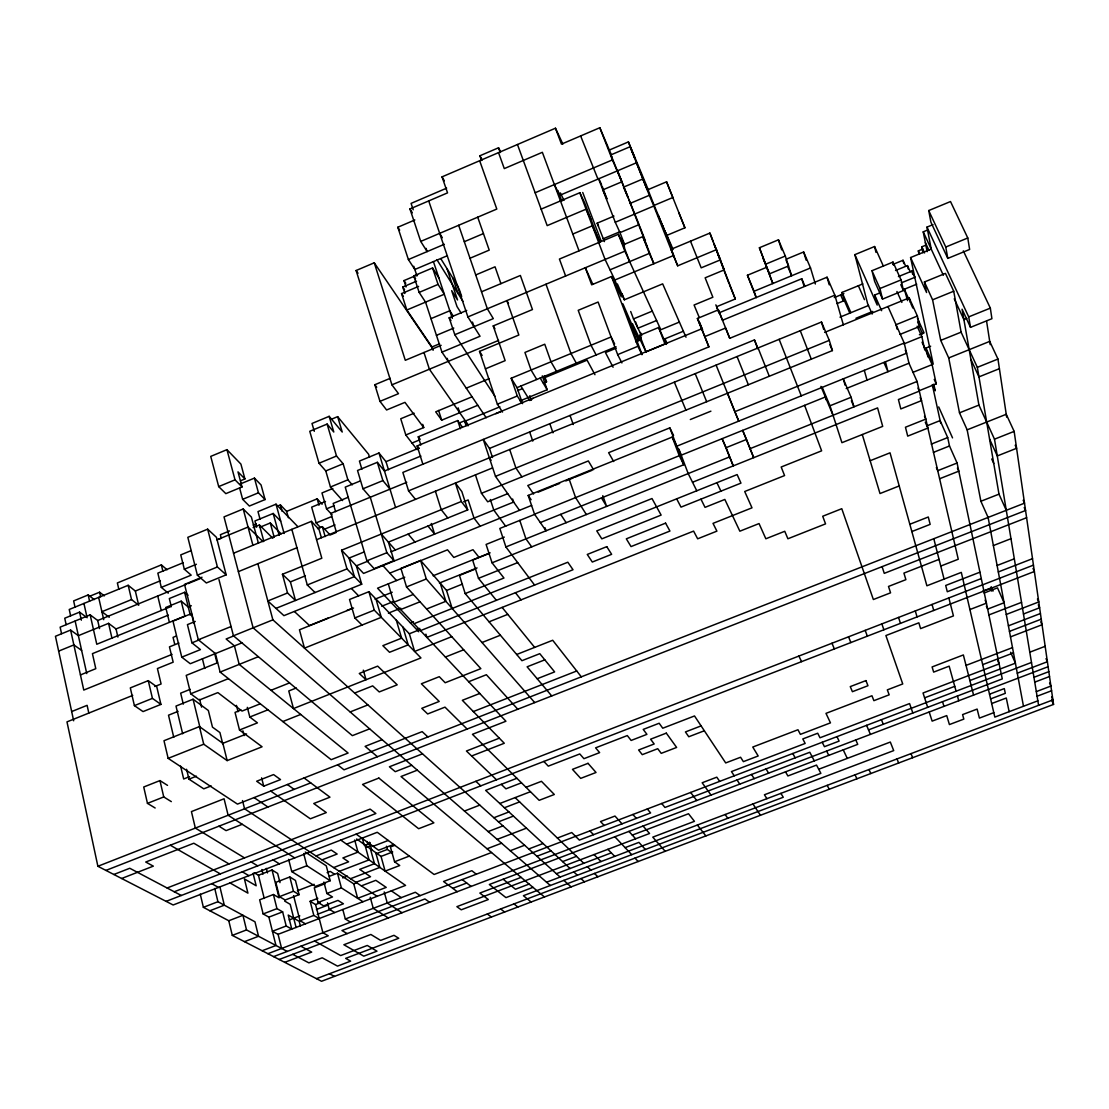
<?xml version="1.0" encoding="UTF-8"?>
<svg xmlns="http://www.w3.org/2000/svg" width="1109" height="1109" viewBox="0 0 1109 1109"><rect width="100%" height="100%" fill="white"/><g stroke="black" fill="none" stroke-linecap="round" stroke-linejoin="round"><path stroke-width="1.5" d="M481.583 160.5L479.906 155.773L498.537 147.774L500.644 151.822M426.05 248.361L427.131 251.604L420.727 241.415L409.942 208.949L447.537 192.869L442.047 176.858L555.457 128.214L562.859 144.045M446.65 188.156L411.079 203.391L413.2 209.767M611.336 154.733L599.83 127.729L561.473 144.128L555.457 128.214M447.398 255.694L414.835 269.487L408.389 259.548L397.812 227.248L414.835 219.984M609.479 149.978L628.401 141.91L648.529 190.332M624.561 244.479L620 232.627L639.075 224.614L610.907 154.886L630.092 146.721L634.681 157.741L628.401 141.91M420.727 241.415L496.804 209.06L479.656 160.722M535.134 192.758L612.39 159.918L599.83 127.729M390.188 378.321L374.828 384.726L379.971 401.361L398.491 393.667L391.907 384.823L356.114 270.513L374.26 262.805L433.328 349.571M408.389 259.548L444.349 244.285M464.311 241.693L483.441 233.583M541.137 209.13L579.841 192.716L584.928 203.474L599.664 242.427M486.186 417.719L441.964 352.135L425.551 302.133L419.147 292.402L413.74 275.905L432.565 267.948L438.845 277.846M406.046 286.968L403.981 280.591L417.608 274.824M469.994 258.258L489.221 250.121L477.716 217.184M404.868 293.483L402.775 287.009L416.568 281.187M433.037 350.194L431.983 346.965L406.837 310.007L401.541 293.608L418.62 286.399M666.551 181.821L647.961 189.681L654.171 205.359L666.689 235.441L684.918 227.802L666.551 181.821L672.858 197.499L654.171 205.359M419.147 292.402L438.055 284.417L444.307 294.232L406.837 310.007M629.884 203.502L649.333 195.295L630.092 146.721M604.419 241.596L597.169 223.172L613.956 216.103M475.733 274.949L495.044 266.812L500.908 283.641M572.785 234.054L592.345 225.806L600.191 242.289M620 232.627L615.273 222.244L653.797 206.024L649.333 195.295M603.102 238.809L619.959 231.712M481.514 291.792L520.371 275.476L532.459 309.55L493.228 325.921L505.149 360.647L485.437 368.84M624.561 247.792L618.392 234.29L559.421 259.062L565.632 276.002M430.971 318.657L449.824 310.742L453.318 316.19M494.974 396.37L454.801 334.71L449.173 317.812L466.723 310.451M647.365 247.057L642.79 236.619L623.203 244.826L629.662 261.613M428.712 200.909L467.901 316.924L624.88 251.175L660.839 329.733L679.387 322.067M436.447 335.334L453.803 328.07M454.801 334.71L493.311 318.616L487.35 308.787L458.669 225.279M610.033 269.82L649.333 253.393L642.79 236.619M431.983 346.965L439.538 343.818M441.146 345.329L405.298 360.3L374.26 262.805M716.636 249.594L677.696 265.813L671.139 249.262L709.899 233.07L735.309 299L716.622 306.708L719.089 312.904M579.841 192.716L605.084 259.478L614.885 279.995L621.262 296.824L611.53 276.529L591.679 284.819L585.33 267.74L592.747 284.181M441.964 352.135L480.045 336.249L467.901 316.924M614.885 279.995L673.426 255.569L653.797 206.024M244.923 478.949L240.903 464.089L226.943 449.658L210.738 456.395L218.695 486.601L225.834 493.644L242.039 486.934L237.991 471.879L244.923 478.949L240.542 480.765M391.907 384.823L498.606 340.394M502.516 412.063L497.373 404.203L479.532 351.387L518.846 335.015L506.841 300.622L508.49 303.45M331.536 419.202L337.649 416.651L342.224 432.039L329.165 416.332L312.003 423.472L314.291 431.318M617.38 283.946L624.353 299.79L662.669 283.862L686.014 337.219M329.165 416.332L333.795 432.025L327.113 424.068L309.758 431.29L319.004 463.243L325.783 470.937L330.454 487.003L342.584 500.575M759.402 247.751L772.821 283.516L759.402 247.751L778.449 239.835L785.324 256.027L791.646 275.739L787.944 267.019M218.695 486.601L235.025 479.837L242.039 486.934M466.251 388.164L489.263 378.626M630.688 311.504L633.502 318.893L652.314 311.102M766.18 263.956L785.324 256.027M240.279 483.968L254.446 478.104L261.072 484.966L265.079 499.563L249.373 506.037L242.649 499.327L239.586 487.891M414.128 413.213L400.737 418.758L405.811 434.978L417.081 449.63M756.13 297.531L747.438 275.254L766.125 267.519M786.433 259.104L803.651 251.979L810.527 267.962L815.365 284.001M521.452 402.609L517.293 395.996L511.194 378.252L611.087 336.942L614.636 343.942M472.074 396.786L435.698 411.827L441.715 420.159L477.799 405.27M656.611 320.501L637.952 328.209L635.499 321.735M928.718 210.558L950.51 201.547L967.783 237.991L969.626 249.456L947.807 258.397L930.908 222.174L928.718 210.558L945.769 247.03L947.807 258.397M319.004 463.243L336.512 456.021L343.152 463.77L347.893 479.823L352.246 484.841M242.649 499.327L258.452 492.798L265.079 499.563M658.635 327.515L664.998 344.053L646.02 351.872L639.727 335.32L658.635 327.515L666.384 344.414M511.194 378.252L517.044 387.623L616.063 346.743M405.811 434.978L423.735 427.575L422.709 424.331M544.394 377.781L587.091 360.162L594.951 374.703M616.202 348.157L605.459 352.579L613.083 367.245M756.31 297.572L754.051 291.265L810.527 267.962M517.681 390.604L522.478 388.621M635.845 341.849L638.853 340.602L632.393 323.578L646.02 351.872M325.783 470.937L343.152 463.77M415.473 499.355L408.556 490.857L402.858 472.42L708.887 346.867L697.395 318.477L718.341 309.841L729.736 338.314L834.841 295.188L827.051 277.208L722.472 320.251L718.341 309.841M543.396 383.09L546.543 381.787L544.408 375.715M872.173 314.041L867.654 303.755L854.873 254.64L874.571 246.531L883.416 266.229M258.425 543.23L251.383 517.057L243.204 508.976L224.018 516.891L253.129 627.833L550.341 885.495M388.497 469.786L386.001 461.663L378.987 453.013L359.441 461.067L361.894 469.246M420.824 445L418.245 436.821L457.712 420.561L462.231 426.979M497.373 404.203L517.293 395.996M596.157 354.963L591 345.246L578.205 310.312L598.098 302.036L617.658 354.617L637.897 346.285L641.972 354.658M719.381 312.696L801.752 278.733L804.898 286.122M930.659 346.202L925.987 348.087L933.237 364.182L910.586 257.551L931.227 249.068L926.985 227.109L933.002 224.628M458.572 423.278L464.519 420.838L468.026 425.856M927.152 251.701L923.229 231.836L927.983 229.882M411.993 443.032L419.41 439.982M465.503 420.99L499.882 406.823M683.394 331.231L664.998 338.8L667.036 343.263M207.66 529.159L187.823 537.324L197.374 575.155L206.329 582.96L226.181 574.85L216.449 537.324L207.66 529.159L217.406 566.962L226.181 574.85M520.107 400.876L547.167 389.744L542.287 375.854M420.879 456.049L384.476 471.006L377.337 462.314L357.528 470.479L362.99 488.778L370.267 497.234L386.861 552.712L393.958 560.627L374.163 568.64L366.899 560.807L345.232 487.128L360.314 480.932M422.876 464.2L417.136 445.943L701.734 328.791L697.395 318.477M297.808 526.623L276.016 504.179L257.995 511.596L260.074 519.289M495.82 413.699L502.017 411.148M529.977 399.642L533.082 398.367M277.319 506.189L280.383 504.928L286.621 511.388L288.395 517.737M386.001 461.663L418.925 448.119M330.454 487.003L347.893 479.823M229.549 530.934L220.358 534.718L221.19 537.907M332.825 488.473L321.97 492.951L326.531 508.823L332.021 514.784M280.688 521.091L273.188 513.467L254.931 520.967L256.609 527.219M922.951 252.741L921.759 246.85L926.362 244.95M704.603 336.679L725.646 328.028L729.736 338.314M919.014 254.238L918.321 250.884L922.827 249.04M216.92 539.847L248.042 527.052L263.083 541.691M871.979 270.707L892.995 262.071L901.049 279.898L903.447 290.544L882.528 299.097L874.641 281.381L871.979 270.707L879.936 288.534L882.528 299.097M191.275 550.563L180.753 554.888L184.33 569.222L191.192 575.155L161.304 587.382L157.838 573.131L183.137 562.748M218.39 539.418L221.412 538.184M253.185 525.125L256.221 523.878M286.621 511.388L317.16 498.842L322.123 504.248M94.293 599.609L88.179 594.937L73.638 600.912L75.024 607.191M167.071 569.749L161.359 564.883L117.36 582.946L118.815 589.226M892.717 264.51L903.031 260.268L905.803 266.368M253.115 527.565L259.409 524.973L272.828 538.239M90.037 596.115L99.588 592.206L104.343 595.88M259.492 527.413L270.277 522.991L281.104 533.845M325.492 501.462L311.657 507.146L316.148 522.921L320.543 527.579M945.769 247.03L967.783 237.991M362.99 488.778L382.896 480.599L390.008 489.152M128.187 585.289L131.541 599.567L138.694 605.223L135.34 591.042L128.187 585.289L69.229 609.479L70.629 615.828M849.716 312.89L844.365 300.581L842.078 292.416L862.816 283.904M895.531 270.485L907.453 265.592L910.267 271.774M834.287 297.559L843.866 293.622M348.101 497.317L333.199 503.431L335.583 511.637M326.531 508.823L334.322 505.635M85.864 616.812L79.571 612.14L64.738 618.226L66.138 624.658M184.33 569.222L196.404 564.273M898.415 276.598L911.972 271.04L914.828 277.292M135.34 591.042L160.375 580.783M837.032 303.589L844.365 300.581M233.555 553.225L311.366 521.355L319.018 529.423L321.374 537.713M406.753 482.304L330.939 513.342L336.235 531.696M519.497 510.334L495.501 476.371L483.261 439.427L489.485 448.424L754.453 339.922L758.14 348.961M879.936 288.534L901.049 279.898M99.547 628.595L97.717 620.513L90.162 614.871L60.136 627.153L61.549 633.669M901.354 282.85L915.077 277.236M316.148 522.921L331.577 516.614M854.873 254.64L877.205 305.072L874.682 295.036L879.34 293.136M131.541 599.567L101.903 611.697L109.25 617.256M197.374 575.155L217.406 566.962M408.556 490.857L821.464 322.026L829.282 340.366L832.402 350.583L481.472 493.311L475.442 474.888M317.562 528.646L322.345 526.692L329.11 533.886M117.901 637.093L116.029 628.955L108.571 623.341L78.379 635.665L70.602 630.078L55.45 636.275L73.665 720.795M907.55 300.608L904.348 289.241L916.699 284.195M202.004 577.248L184.524 584.388L198.317 639.782L215.437 653.561L220.109 672.068L331.161 759.693L348.115 753.039L239.197 664.402L234.443 645.895L226.125 638.992L234.138 635.762M910.586 257.551L926.583 292.526L924.421 281.977L945.45 273.382L953.726 291.21L961.101 332.159L977.334 367.342L998.987 494.157L1006.279 510.306M97.717 620.513L186.423 584.263M187.934 583.639L200.05 578.69M839.998 317.146L868.541 305.474M324.285 529.284L335.001 524.904M188.086 595.228L184.607 592.303L169.33 598.541L171.327 606.72M855.94 318.269L872.686 311.435M238.38 571.634L296.949 547.735M316.564 539.723L492.451 467.943M824.639 332.381L909.172 297.877L917.379 316.023L919.638 326.434L900.023 334.405M329.969 535.051L336.166 532.514M58.652 651.122L73.859 644.925L81.636 650.428M191.33 605.764L188.253 607.011L181.197 601.161L165.768 607.455L169.4 622.357M116.029 628.955L170.342 606.817M495.501 476.371L829.282 340.366M1023.482 706.253L988.105 517.432L980.883 501.268L967.159 429.835L959.493 412.839L948.708 357.93L940.723 340.394L932.586 299.818L953.726 291.21M168.346 615.121L96.774 644.26L90.162 614.871M282.435 574.268L290.392 581.892L295.493 600.468L287.536 592.982L282.435 574.268L321.818 558.243L311.366 521.355M287.536 592.982L267.823 600.967L283.932 615.647L361.714 584.221L346.978 568.889L341.586 550.203L461.316 501.504L467.735 509.904L388.4 542.107L393.958 560.627M917.379 316.023L896.044 324.701L897.098 329.123M463.617 501.795L468.15 499.951L474.028 518.139L480.197 526.221M290.392 581.892L305.391 575.807M364.154 551.949L349.044 558.09L354.409 576.625L275.961 608.37M507.714 493.671L487.697 501.795L481.472 493.311M673.565 435.449L669.822 427.852L608.619 452.694L613.679 461.538M690.325 419.535L710.897 411.176M195.267 621.456L187.435 624.63L191.94 642.846L200.438 649.611L181.765 657.152L172.976 621.137L191.469 613.61L193.909 623.383M80.444 674.924L95.79 668.685L92.435 653.645L184.884 616.063L181.197 601.161M176.151 636.109L173.046 637.37L174.681 644.093M919.389 334.766L924.06 332.88L917.448 318.228M291.833 529.353L307.29 584.97L346.978 568.889M366.899 560.807L386.861 552.712M544.99 527.718L546.03 530.795L534.524 514.188L528.189 495.432L672.22 437.057L681.217 455.189L825.359 396.98L826.385 400.113M727.49 393.251L734.796 411.702L904.209 343.028L887.949 306.541M990.337 308.122L991.917 318.699L970.5 327.363L968.711 316.883L990.337 308.122L963.333 250.856M368.354 560.96L356.363 565.826L361.714 584.221M390.867 551.838L513.661 502.072L512.649 499.05M538.156 492.146L553.502 485.922M555.041 485.298L559.657 483.427M565.812 480.932L573.505 477.813M575.058 477.189L592.026 470.313M903.918 343.915L921.856 336.651L917.157 326.198M966.923 318.38L963.901 319.614L954.253 298.778M178.896 643.054L169.455 646.866L173.17 662.184L157.423 668.547L161.096 683.99L154.789 686.526M198.317 639.782L231.074 626.53M676.767 446.206L906.607 353.216L905.263 350.181M191.94 642.846L199.8 639.657M531.627 505.413L363.558 573.422L341.586 550.203M940.723 340.394L961.101 332.159M172.047 654.379L83.771 690.075L70.602 630.078M218.958 579.55L233.445 635.79L272.883 619.848L560.142 877.067M534.524 514.188L679.276 455.716L683.768 464.726L540.333 522.561M452.153 608.467L446.553 590.459L420.602 560.447L400.917 568.39L406.518 586.938L480.849 668.644L445.18 682.742L439.275 676.684L421.365 683.768L439.219 701.442L421.767 708.318L427.672 713.96L444.986 707.14L467.125 729.057M535.148 514.188L499.826 528.452L505.898 546.945L534.593 585.081M846.181 388.566L908.964 363.211L904.209 343.028M389.772 573.145L447.523 549.814L453.803 557.453L472.988 549.717L479.005 557.314M71.683 711.562L87.112 705.338L88.803 713.018M148.273 680.649L130.308 687.899L134.397 705.629L143.033 711.59L160.93 704.409L156.771 686.804L148.273 680.649L152.432 698.379L160.93 704.409M214.966 653.755L190.263 663.723L181.765 657.152M215.437 653.561L242.386 642.693M451.751 636.663L414.627 651.44L409.346 633.78L368.895 591.693L349.529 599.498L354.825 617.935L362.019 625.06M404.757 577.221L377.545 588.2L418.772 631.756M504.29 537.103L486.102 544.436L492.049 562.804L503.957 578.025L465.184 593.565L459.473 575.432L475.539 568.972M726.132 447.662L733.257 465.891L722.125 438.665L726.132 447.662L746.482 439.455L753.704 457.67L742.656 430.375L746.482 439.455M692.515 482.263L877.579 407.904L882.695 426.369L841.925 442.685L829.976 405.783L851.088 397.272L843.242 378.862L845.197 385.336M912.873 372.374L932.114 364.611L922.036 342.224M948.708 357.93L989.713 341.392L997.961 359.053L1006.667 417.15M132.733 695.398L66.984 721.876L97.883 866.281L173.156 904.986L1034.378 571.495L1033.006 568.46M328.153 618.032L309.508 625.531L294.495 611.613M346.84 610.505L351.525 608.619M374.967 599.193L392.212 592.248M433.12 575.779L490.136 552.837M217.503 662.794L186.215 675.381L190.706 693.777L199.19 700.084L217.877 692.598L242.025 711.077L260.31 703.785M353.549 608.023L299.458 629.801L304.476 648.141L381.302 617.325L375.937 599.012M489.138 553.46L472.642 560.1L478.478 578.343L496.375 600.329M406.518 586.938L426.286 578.981L534.732 702.593M505.898 546.945L729.292 457.033M749.934 448.729L917.074 381.454L908.964 363.211M134.397 705.629L152.432 698.379M381.746 606.221L394.18 601.23M439.414 583.043L477.064 567.919M918.904 390.825L936.232 383.853L932.114 364.611M977.334 367.342L997.961 359.053M220.109 672.068L258.342 656.708M354.825 617.935L374.274 610.13L420.949 657.914L293.469 708.568L288.77 690.976L296.269 687.982M388.302 583.861L393.778 602.284L413.324 594.438M492.049 562.804L651.995 498.537L661.13 515.089L601.813 538.849L596.753 530.892L737.138 474.583L740.964 483.122L681.009 507.132L676.656 498.842M190.193 689.341L180.656 693.167L183.304 704.118M388.4 613.138L400.723 608.189M446.553 590.459L462.439 584.083M999.403 368.673L978.956 376.88L970.874 359.33M190.706 693.777L228.426 678.639M400.64 609.562L420.02 601.785M478.478 578.343L517.695 562.61M222.826 744.208L219.929 732.55L212.471 727.144L208.353 710.509L193.077 699.224L175.998 706.073L182.652 733.756M426.591 609.007L445.86 601.3L440.245 583.154M178.064 711.368L168.513 715.194L173.766 737.333M410.469 622.995L413.505 621.775M413.99 623.729L567.822 562.221L573.02 569.735L420.491 630.619M416.721 629.593L419.743 628.387M926.736 425.925L940.113 420.574L947.696 437.57L949.498 445.984L957.081 463.021L1002.286 678.916L868.513 729.888M959.493 412.839L978.914 405.09L962.071 309.203L970.5 327.363M409.346 633.78L420.117 629.482M271.012 690.297L289.546 682.894M241 710.023L235.039 712.394L239.502 729.999L262.098 746.787L227.165 760.608L222.867 743.335L199.44 726.589L163.993 740.715L168.152 758.362L237.465 804.108L422.155 731.635L427.894 736.958M870.149 460.734L890.028 452.819L926.888 585.788L961.309 572.396L994.828 717.107L1037.844 700.819M931.269 444.113L947.696 437.57M967.159 429.835L1006.237 414.281L1014.153 431.387L1053.55 704.423L321.541 981.271L232.294 935.386L228.773 920.747L203.377 907.328L200.258 894.09M247.321 707.348L249.802 717.024L267.934 709.815M489.055 621.816L507.783 614.358M933.459 452.361L949.498 445.984M168.152 758.362L203.737 744.222L227.165 760.608M239.502 729.999L257.44 722.874L249.802 717.024M222.867 743.335L246.572 733.936M282.809 721.543L300.705 714.446M354.63 693.056L372.693 685.889L379.236 691.933L397.202 684.821L377.684 666.135L359.274 673.468L366.039 679.72L363.308 670.155M445.402 657.041L463.687 649.777M482.013 642.513L500.395 635.221M1038.592 705.338L994.496 439.178L1014.153 431.387M899.205 485.95L880.005 493.547L862.289 434.534M957.081 463.021L937.743 470.673L936.37 467.582M167.528 785.38L159.946 780.584L143.726 787.002L147.455 803.373L155.163 808.004M350.153 711.936L367.897 704.922M939.614 478.755L958.786 471.173L957.414 468.095M189.556 776.66L183.678 778.989L180.615 766.097M186.603 769.286L188.96 779.156L196.473 776.189M516.683 654.49L552.698 640.267L581.324 676.837M147.455 803.373L163.744 796.941L171.327 801.627M468.677 681.716L486.38 674.729L517.778 709.233M211.181 785.921L203.779 788.832L188.96 779.156M369.657 728.849L352.357 735.655L233.445 635.79M544.81 659.841L527.108 666.814L551.727 695.939M479.74 693.472L462.342 700.306L504.29 743.266L471.616 755.991M909.824 524.266L928.288 517.002L930.16 524.363L911.848 531.558M980.883 501.268L998.987 494.157M263.734 786.184L280.535 779.585L273.576 774.581L256.65 781.235L263.734 786.184L261.599 777.853M382.134 739.661L365.111 746.357L377.448 756.726M537.186 678.75L554.625 671.902L539.778 653.672L521.937 660.701L465.184 593.565M473.335 711.562L576.735 670.987M97.883 866.281L310.714 782.885M105.923 870.413L1025.575 510.5L1024.231 507.575M113.839 874.488L129.767 868.264L181.294 895.476M242.247 824.306L226.07 830.627L218.944 826.177M422.515 753.829L389.411 766.776L395.261 771.684L411.675 765.279M1026.615 517.709L884.261 573.353L882.099 566.644M121.643 878.494L153.319 866.143L145.736 862.026L193.825 843.228L228.981 863.939M939.06 559.38L903.918 573.103L905.887 579.66L888.503 586.439L890.569 592.83L873.365 599.525L841.773 508.698L822.712 516.253L825.553 523.878L787.903 538.766L784.756 531.28L765.848 538.78L759.041 523.573L739.855 531.197L724.842 499.438L705.033 507.368L700.943 499.147M417.317 770.159L401.014 776.522L544.45 896.973M499.327 738.178L466.418 751.015L496.485 779.779M940.765 566.061L958.259 559.241L917.074 381.454M993.373 545.545L1010.992 538.683M167.112 887.99L370.129 809.099L375.882 813.507L174.252 891.761M979.926 572.175L945.7 585.469L947.294 591.749L981.271 578.565M997.102 565.493L1014.319 558.811M998.322 571.939L1032.521 558.673M166.114 901.367L1033.449 565.133M982.616 591.236L990.448 588.214L991.709 591.069M984.113 593.024L997.504 587.839L1004.089 602.755L987.662 609.104L986.358 606.11M254.141 872.686L258.466 875.264L272.052 869.997L277.652 873.435L279.995 882.625M316.037 855.968L331.3 850.076L337.136 854.041L321.984 859.891M346.59 844.157L377.268 832.291L434.09 874.488L491.523 852.516M516.891 778.282L485.631 790.37L570.081 868.513M291.75 871.577L306.846 865.741L330.205 880.726L315.497 886.382L291.75 871.577L288.617 859.364M521.466 782.815L505.94 788.818L501.24 784.34M969.918 609.548L986.428 603.171L985.111 600.163M203.377 907.328L217.918 901.714L254.973 921.801L258.536 936.273L244.479 941.652M364.293 845.488L370.337 843.145M289.809 876.969L275.822 882.362L279.426 896.654L285.152 900.009L299.097 894.644L295.451 880.435L289.809 876.969L293.469 891.248L299.097 894.644M366.441 847.387L371.155 845.557M373.095 846.292L388.247 840.456M464.463 811.039L479.795 805.12M525.985 787.293L541.455 781.318L554.32 794.488L539.168 800.324L472.448 734.31L505.926 721.238L393.778 602.284M209.864 910.752L224.309 905.18L219.97 887.089M333.615 867.585L348.573 861.818L342.903 857.95L357.985 852.128L354.672 840.012M393.626 844.448L378.585 850.243L356.183 834.107M499.826 803.498L530.449 791.701M701.11 725.896L685.431 731.94L688.772 736.75L704.34 730.762M988.881 614.941L1021.541 602.353M394.832 845.294L390.423 846.985L394.568 861.762L399.753 865.505L385.128 871.119L381.039 856.425L356.654 838.986M327.127 872.631L330.288 871.411L334.377 874.086M376.242 853.708L387.374 849.411L392.475 853.126M272.052 869.997L279.08 897.819L273.41 894.506L259.645 899.815L263.152 913.941L268.891 917.129L275.961 945.478L262.168 950.746M339.312 871.341L369.061 859.891L364.958 844.919M504.415 807.754L519.608 801.904M1006.279 614.455L1038.759 601.951L1037.442 598.999M329.442 876.29L337.483 873.199L353.757 883.873L357.652 898.332L386.209 887.394L375.826 880.324L361.34 885.883M381.039 856.425L392.711 851.934M279.426 896.654L293.469 891.248M297.364 890.79L314.166 884.317M493.893 817.735L508.948 811.94M1023.468 613.984L1039.604 607.774L1038.287 604.849M228.773 920.747L242.954 915.285L246.517 929.924L287.217 951.425M325.422 883.568L314.263 887.852L318.075 902.476L323.676 905.873L337.982 900.397L343.416 903.78L329.193 909.214L327.502 902.795M342.667 877.884L347.353 876.082M350.486 878.716L379.846 867.432L375.757 852.641M394.568 861.762L409.318 856.093M498.468 821.838L513.425 816.085M1008.414 625.823L1040.436 613.513M263.152 913.941L276.959 908.631L282.629 911.861L286.191 925.987L291.778 929.106L288.215 915.05L299.18 921.316L300.359 925.946M323.883 882.043L326.892 893.48L341.406 887.907L362.92 901.7M355.947 882.32L370.517 876.72L359.704 869.373L374.495 863.675L370.392 848.815M488.14 831.57L502.973 825.872M1009.453 631.381L1041.254 619.182M353.757 883.873L356.918 882.667M268.891 917.129L282.629 911.861M319.24 918.599L313.819 915.41L310.16 901.298L317.826 898.345M232.294 935.386L246.517 929.924M318.075 902.476L332.478 896.959L326.892 893.48M1010.479 636.871L1042.058 624.755L1040.769 621.872M310.16 901.298L315.58 904.556L320.154 902.795M497.165 839.388L526.47 828.16M289.213 919.929L299.777 915.882M316.398 909.519L328.514 904.875M487.059 848.773L501.587 843.214M966.022 665.4L1012.489 647.614M286.191 925.987L272.412 931.269L278.082 934.332L281.617 948.472M293.58 895.67L299.998 920.706L313.819 915.41M317.202 914.412L330.745 909.228M278.082 934.332L405.547 885.398L340.768 840.081M982.671 664.651L1013.474 652.868M510.251 850.728L524.612 845.238M1029.79 652.189L1045.163 646.311M342.806 909.532L345.329 919.001L415.348 892.26L420.159 895.628M528.771 848.967L543.063 843.505M557.383 838.044L571.745 832.554L579.355 840.095L650.623 812.925L647.296 808.988M924.601 697.838L954.752 686.332M969.876 680.552L1015.414 663.168L1010.632 652.272M267.907 953.698L1031.495 662.447M273.576 956.623L328.25 935.788L322.913 932.724L315.58 904.556M452.749 888.337L466.709 883.014M536.922 856.259L551.034 850.88M1017.286 673.191L1047.395 661.726L1046.023 658.649M279.177 959.493L1048.116 666.717M284.708 962.335L311.671 952.09L300.872 946.227M989.519 694.206L1004.31 688.592L1005.295 693.333L990.614 698.906M1033.948 677.308L1048.823 671.652M521.105 877.371L479.837 893.064L488.307 899.538L461.247 909.81L456.866 906.663L649.555 833.483L643.026 826.025M562.61 861.596L576.5 856.314M632.296 835.105L688.509 813.743L694.442 821.325L652.771 837.143L665.192 851.31M1034.752 682.132L1049.53 676.518M818.719 769.244L890.319 742.046L893.702 750.599L546.557 882.209M991.682 703.55L1006.279 698.005L1009.148 711.687M529.09 884.067L515.463 889.238L503.181 879.229M556.399 873.698L611.309 852.863M625.102 847.636L638.923 842.383L645.383 849.494M1036.319 691.6L1050.902 686.069L1049.571 683.075M532.999 887.352L505.954 897.611L489.332 884.497L857.742 744.347L855.788 739.953M993.803 712.643L979.413 718.105L977.126 709.081L962.584 714.598L963.832 719.103L949.415 724.565L946.726 715.596L932.142 721.127L929.19 712.006M1037.095 696.23L1051.582 690.741M316.467 978.665L1052.898 699.918L1051.595 696.979M292.734 954.336L308.87 962.862L322.206 957.802L337.524 966.119L350.638 961.143L345.675 958.37L398.727 938.269L394 935.317L380.637 940.404L370.863 934.471L343.873 944.743L363.794 956.166L376.963 951.175L367.287 945.464L340.657 955.57L314.554 941.014M329.47 973.744L334.474 976.391M211.75 883.665L218.487 887.422M229.743 882.778L247.917 893.133L244.424 878.938L256.165 885.772L253.088 873.379M170.301 845.224L220.303 873.892M299.998 920.706L305.488 923.852M284.666 901.09L290.198 904.32L296.103 927.512M242.33 871.813L248.873 875.666M347.172 933.612L341.988 930.548L424.899 898.955L429.585 902.227M244.535 857.909L195.35 828.09L191.427 811.594L224.073 798.771L228.121 815.24L294.675 857.922M251.147 861.915L257.676 865.866M329.193 909.214L334.641 912.527M345.329 919.001L350.569 922.175M273.05 859.905L279.371 863.856M388.261 917.961L373.262 908.34L370.24 897.292M305.266 852.059L326.268 865.838L330.205 880.726M377.102 896.28L244.562 808.794L242.511 800.559M402.012 912.735L387.263 902.989L384.213 891.955M254.058 797.593L267.921 807.019M391.311 890.846L401.292 897.638M270.707 791.064L310.34 818.802L326.309 812.578L313.736 803.512L329.969 797.177L304.088 777.964M287.383 784.52L294.121 789.386M457.268 891.691L443.545 881.503L471.838 870.704L476.302 874.211M487.322 914.01L491.398 917.032M462.231 879.589L471.145 886.41M500.616 908.964L504.623 912.028M337.635 764.808L344.012 769.826L1024.508 503.167L1023.163 500.228M513.952 903.918L517.875 907.023M531.156 902.005L523.406 895.698L783.259 797.26L780.888 793.365M161.304 587.382L168.263 593.149M563.843 880.38L571.121 886.881M475.83 781.304L480.765 785.865M573.755 871.896L577.373 875.251M580.95 878.564L584.485 881.835M515.117 797.607L583.805 863.301M587.382 866.739L590.931 870.121M594.424 873.462L597.876 876.762M307.29 584.97L315.081 592.539M593.994 854.582L601.05 861.554M351.511 588.588L358.609 595.838M589.863 830.904L593.551 834.675M607.857 849.328L614.733 856.37M543.84 761.439L548.276 766.139L579.785 753.954L583.944 758.681L599.636 752.623L595.602 747.84L627.306 735.572L631.132 740.452L646.921 734.352L643.22 729.417L659.162 723.248L662.752 728.225L694.511 715.957L725.702 762.937L740.59 757.253L743.377 761.647L758.182 755.978L752.761 747.05L797.967 729.75L800.393 734.366L830.475 722.86L825.983 713.364L871.951 695.759L873.892 700.666L889.182 694.816L887.325 689.867L902.74 683.948L885.897 635.554L918.848 622.814L920.595 628.609L953.435 615.911L948.86 597.931M604.183 825.443L600.524 821.561L614.968 816.058L622.038 823.821M614.843 836.754L631.728 854.665M634.986 858.103L638.202 861.513M382.868 565.604L396.537 580.548M628.914 831.39L635.637 838.764M381.288 534.053L395.372 550.009M632.892 814.477L636.316 818.387M408.154 534.081L414.96 542.065M427.963 526.04L434.603 534.108L431.29 523.49M337.649 416.651L368.618 454.274L369.519 457.255M502.127 607.413L534.663 647.393M661.713 803.484L664.956 807.463L809.792 752.262L814.311 760.871M447.814 517.986L441.23 509.683L435.407 491.218M515.463 592.719L521.064 599.872M697.353 825.041L705.879 835.923M379.971 401.361L386.597 409.983L404.965 402.359L423.735 427.575M417.136 445.943L419.077 448.466M374.828 384.726L376.727 387.221M418.245 436.821L420.159 439.344M690.644 792.45L696.715 800.518M505.718 526.318L493.81 510.112L490.33 499.521M531.71 546.862L525.943 538.877L519.774 520.398M711.035 795.07L702.163 782.76L716.788 777.173L719.699 781.374M725.106 814.519L727.809 818.262M489.346 457.823L491.121 460.346M356.114 270.513L358.027 273.244M468.331 425.052L429.391 369.214L423.971 352.496M528.189 495.432L531.114 499.702M521.923 476.856L515.935 468.04L509.683 449.505M533.554 494.004L527.787 485.52L588.338 460.942L593.565 469.689M401.541 293.608L403.399 296.339M402.775 287.009L404.605 289.74M403.981 280.591L405.783 283.294M560.655 514.368L566.172 522.686M734.255 775.815L731.441 771.587L805.162 743.446L802.791 738.941L817.721 733.229L819.995 737.776L909.574 703.577L912.846 712.99M737.028 780.001L739.772 784.118M752.942 803.97L760.455 815.281M413.74 275.905L415.584 278.719M449.173 317.812L450.947 320.543M397.812 227.248L399.67 230.145M479.532 351.387L482.138 355.462M586.37 514.548L575.599 497.594L569.056 478.866M751.528 774.47L754.175 778.643M766.901 798.674L764.42 794.765L820.868 773.347L816.529 765.085L787.889 775.967L785.505 771.822M461.205 313.182L457.019 306.583L451.668 290.627L457.546 299.971L446.996 268.655M436.863 259.617L462.938 301.371M409.942 208.949L412.354 212.831M441.077 259.118L458.544 287.259M520.856 386.001L529.88 400.557M493.228 325.921L494.933 328.708M601.466 497.913L606.623 506.397L602.797 495.654M766.056 768.939L768.606 773.139M439.677 233.361L442.352 237.756M536.742 379.486L531.072 370.032L524.931 352.454L544.755 344.22L550.993 361.784L556.496 371.335M540.18 378.03L547.167 389.744M543.493 376.63L546.543 381.787M442.047 176.858L444.349 180.85M576.292 363.156L570.969 353.521L545.988 284.223M792.796 753.496L795.195 757.835M479.906 155.773L482.068 159.793M827.189 785.366L829.241 789.261M617.658 354.617L621.899 362.934M696.771 490.774L688.19 473.571L678.916 449.117M822.226 742.268L824.431 746.69L839.097 741.103L836.99 736.639M826.621 751.056L828.77 755.368M554.375 184.579L559.657 195.364L636.455 162.773L647.379 189.791L642.86 178.965L623.508 187.158L628.179 197.901L617.533 170.606M560.35 192.924L564.01 200.424M638.853 340.602L622.911 303.866L642.056 354.464M639.727 335.32L641.21 338.384M633.502 318.893L641.598 335.847L640.503 332.548M591.125 219.845L586.065 209.185L547.181 225.626L517.459 144.503M716.927 482.692L720.919 491.148M798.896 656.057L801.544 661.657M843.242 749.864L847.276 758.39M855.039 774.817L856.924 778.795M685.93 410.15L674.369 382.175M597.169 223.172L598.5 226M926.985 227.109L968.711 316.883M923.229 231.836L943.343 275.24M925.363 242.621L928.968 250.412M1015.179 445.236L1016.593 448.299L997.282 455.938L989.575 439.053M921.759 246.85L924.573 252.949M918.321 250.884L919.694 253.878M924.421 281.977L932.586 299.818M978.914 405.09L994.496 439.178M624.256 244.521L621.581 238.643L624.478 246.17M991.709 458.974L993.747 463.451M597.959 179.103L580.631 135.936M904.348 289.241L908.923 299.347M910.877 303.686L912.846 308.039M900.785 284.653L903.447 290.544M917.6 321.929L919.638 326.434M919.264 326.545L922.549 333.837M598.749 178.438L601.508 184.538M896.945 291.487L901.867 302.424M934.235 379.43L936.232 383.853M932.433 384.587L935.206 390.784L933.778 384.171M938.699 406.906L952.534 437.889M869.012 769.535L870.801 773.541M706.683 401.721L695.204 373.65M917.975 388.108L919.306 391.13L898.415 399.531L900.813 408.93L921.51 400.626L920.179 397.632M874.682 295.036L881.627 310.686M1051.609 700.029L1053.55 704.423M924.476 416.152L925.793 419.105L905.457 427.228L907.716 436.128L927.873 428.088L925.28 422.21M991.183 586.716L993.082 591.028M858.366 285.734L864.493 299.652M884.012 362.643L887.976 371.681L885.426 361.784M649.333 253.393L653.866 263.734L628.748 199.37M842.078 292.416L850.853 312.586M840.664 294.939L843.311 301.024M997.781 660.77L999.14 663.903L923.035 692.986L927.679 707.348M610.907 154.886L612.265 158.005M612.39 159.918L621.886 181.793L602.825 189.861L606.928 198.927L602.118 186.132M829.809 344.511L832.402 350.583M851.365 400.751L853.972 406.851L851.088 397.272M786.031 260.116L788.513 265.966L769.535 273.812L762.784 257.718M734.796 411.702L738.76 421.129L716.109 365.111M831.972 643.248L834.37 648.945M866.6 725.341L870.413 734.38M800.268 330.69L811.303 359.164M822.226 387.36L829.976 405.783M820.923 386.389L833.039 415.279M699.529 322.553L702.538 329.733M671.139 249.262L673.565 255.056M673.426 255.569L677.696 265.813M699.266 317.479L694.068 305.017L712.865 297.24L705.144 277.818L724.302 269.875L718.258 255.028M673.094 249.442L666.357 233.93M779.142 339.326L801.28 395.83M804.607 405.353L821.63 450.822L781.18 467.014L784.576 475.567L744.707 491.509L751.999 507.825L713.018 523.365L716.899 531.142L697.658 538.808L693.596 531.1L426.882 637.398L425.911 634.168M747.438 275.254L754.051 291.265M758.071 347.949L769.286 376.256M729.431 284.569L735.309 299M737.055 356.543L748.353 384.768M690.491 241.166L701.179 267.851L720.503 259.825L713.808 243.398L717.648 253.545M678.722 212.401L684.918 227.802M715.846 304.85L719.048 312.821M848.565 636.816L850.839 642.568M881.433 719.672L883.263 724.274M897.015 758.93L898.637 763.02M664.859 230.811L672.234 249.428M662.586 225.584L668.782 241.208L658.413 215.562M698.933 321.125L702.454 330.011M701.734 328.791L708.887 346.867M639.643 226.084L645.424 240.889M598.527 178.674L615.273 222.244M618.392 234.29L624.88 251.175M622.08 293.788L624.353 299.79M582.738 192.495L600.967 240.625M709.899 233.07L713.253 241.928M718.188 254.973L720.892 262.098M721.418 263.526L728.779 282.975M669.822 427.852L683.768 464.726M611.53 276.529L637.897 346.285M672.22 437.057L679.276 455.716M754.453 339.922L757.669 348.489M865.186 630.369L867.349 636.178M911.057 753.607L912.596 757.738M557.855 190.526L561.861 201.27M579.037 250.828L542.356 152.307L504.29 168.596L498.537 152.626M498.537 147.774L500.242 152.501M570.026 415.445L573.256 424.539M549.814 423.721L552.989 432.829M881.849 623.91L883.887 629.773M529.811 395.705L531.405 400.307M517.044 387.623L522.561 403.648M529.645 431.969L532.777 441.091M472.476 322.067L474.028 326.67M459.071 288.797L461.677 296.505M452.819 278.026L458.045 293.538M433.425 261.613L452.347 318.325M432.565 267.948L438.055 284.417M489.485 448.424L492.521 457.546M447.204 358.346L448.202 361.382M413.782 266.257L416.97 275.989M464.519 420.838L466.085 425.62M458.142 407.862L459.736 412.728M457.712 420.561L460.374 428.712M898.553 617.436L900.466 623.355M438.582 410.441L441.715 420.159M778.449 239.835L781.693 249.885M467.735 509.904L461.843 491.592L455.397 483.067L461.316 501.504M801.752 278.733L804.094 286.247M821.464 322.026L823.724 329.415M420.602 560.447L426.286 578.981M378.987 453.013L395.58 507.478M803.651 251.979L806.132 260.13M377.337 462.314L382.896 480.599M915.285 610.948L917.074 616.923M942.539 701.678L943.953 706.378M402.9 627.07L408.195 644.856L389.536 652.286L382.841 645.66L401.638 638.146L396.329 620.236M327.113 424.068L336.512 456.021M368.895 591.693L374.274 610.13M827.051 277.208L829.255 284.847M834.841 295.188L843.367 324.854M317.16 498.842L318.976 505.191M322.345 526.692L325.159 536.576M864.299 370.337L867.044 380.137M386.487 846.222L387.374 849.411M932.059 604.447L933.723 610.477M956.097 691.198L949.165 666.162L933.653 672.109L932.101 666.939L963.361 654.948L973.577 695.107M957.427 696.008L958.744 700.749M280.383 504.928L282.143 511.304M369.547 842.188L371.751 850.146M276.016 504.179L284.112 533.484M367.204 841.523L368.036 844.531M273.188 513.467L279.191 535.356M362.213 837.919L363.877 843.977M270.277 522.991L274.173 537.255M254.446 478.104L258.452 492.798M259.409 524.973L263.79 541.178M243.204 508.976L252.921 545.295M257.856 563.677L272.883 619.848M226.943 449.658L235.025 479.837M337.483 873.199L341.406 887.907M303.672 853.542L306.846 865.741M933.806 538.711L944.078 579.106M236.425 705.366L238.033 711.715M242.885 730.817L244.105 735.614M214.536 653.062L216.976 662.78M273.41 894.506L276.959 908.631M266.326 868.361L267.477 872.908M261.863 869.511L262.999 874.086M258.466 875.264L264.233 898.442M202.42 658.815L204.818 668.477M184.607 592.303L190.304 615.245M199.634 699.308L201.561 707.154M161.359 564.883L162.884 571.149M193.077 699.224L200.216 728.447M199.44 726.589L203.737 744.222M157.741 595.977L161.249 610.518M874.571 246.531L875.985 252.381M214.758 888.475L217.918 901.714M159.946 780.584L163.744 796.941M892.995 262.071L893.702 265.148M108.571 623.341L111.94 638.091M99.588 592.206L100.642 596.822M98.646 597.404L103.719 619.681M88.179 594.937L89.593 601.217M83.924 603.448L87.126 617.741M79.571 612.14L81.359 620.181M909.172 297.877L910.17 302.383M75.135 621.012L86.752 673.593M903.031 260.268L903.766 263.609M921.856 336.651L924.754 349.945M932.364 384.948L940.737 423.416M925.987 348.087L927.9 356.904M907.453 265.592L908.188 268.96M911.972 271.04L912.693 274.422M986.608 321.36L990.212 344.636M606.775 546.654L587.271 554.445L592.303 562.041L611.641 554.32L606.775 546.654M665.58 523.143L626.322 538.835L631.035 546.585L669.947 531.045L665.58 523.143M378.876 778.074L362.546 784.451L418.647 828.714L433.882 822.836L378.876 778.074M588.02 763.339L572.466 769.355L580.686 778.379L596.032 772.474L588.02 763.339M666.301 733.132L650.581 739.204L654.185 743.987L638.604 749.989L642.263 754.661L657.734 748.7L661.227 753.358L676.629 747.438L666.301 733.132M865.935 680.593L850.256 686.61L852.405 691.697L867.959 685.722L865.935 680.593"/></g></svg>
